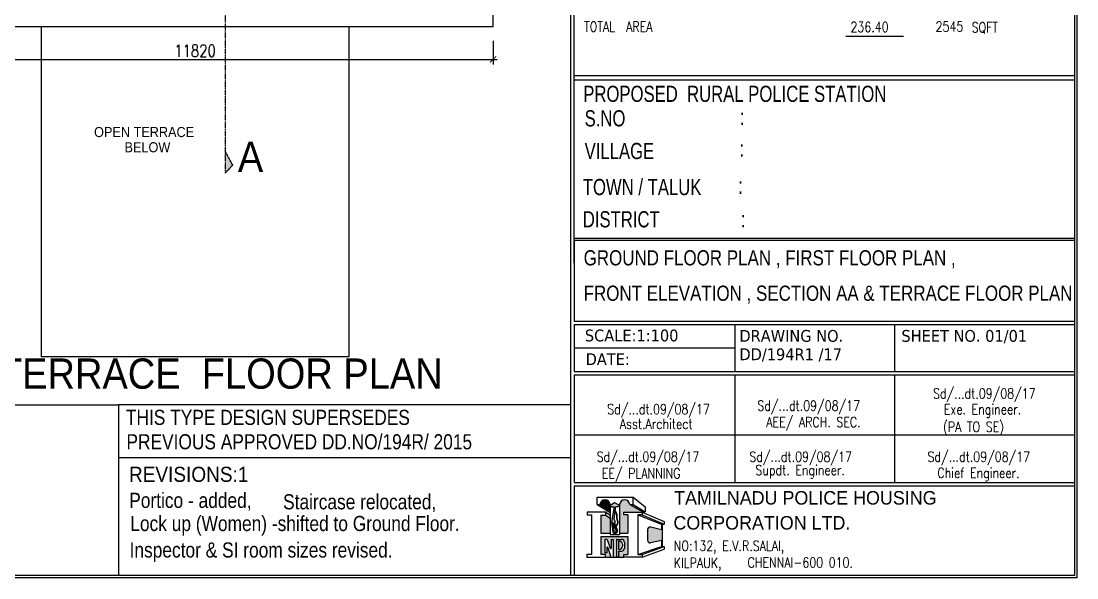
# Model space of a CAD drawing. Header units: millimetres. Extents: x 12977220 to 13113408, y -169657 to -55898.
# Drawn here: x 13014404 to 13035342, y -97083 to -86037 of the extents above; entities that cross this region are included whole.
import ezdxf

# ---------------------------------------------------------------- set-up
doc = ezdxf.new("R2010")
doc.units = ezdxf.units.MM
doc.header["$LTSCALE"] = 3
doc.header["$PDMODE"] = 66
doc.linetypes.add('CENTER2', pattern=[1.125, 0.75, -0.125, 0.125, -0.125])
for name, color, linetype in [('CENTER', 40, 'CENTER2'), ('door', 151, 'Continuous'), ('text', 33, 'Continuous'), ('TITLE', 13, 'Continuous'), ('WALL', 7, 'Continuous')]:
    doc.layers.add(name, color=color, linetype=linetype)
doc.styles.add('ARIAL', font='ARIALN.TTF', dxfattribs={"width": 0.8})
doc.styles.add('m', font='MICROSS.TTF', dxfattribs={"width": 0.9, "height": 350})
doc.styles.get("Standard").update_dxf_attribs({"font": 'ARIALBD.TTF', "height": 4.5})
doc.styles.add('STYLE1', font='romans.shx', dxfattribs={"width": 0.8})
doc.styles.add('style10', font='MICROSS.TTF', dxfattribs={"width": 0.8, "height": 150})
doc.styles.add('style6', font='romans.shx', dxfattribs={"width": 0.8})
doc.styles.add('text3', font='verdana.TTF', dxfattribs={"width": 0.9, "height": 1.3})
doc.dimstyles.new('ISO-25', dxfattribs={"dimtxt": 2.5, "dimasz": 2.5, "dimexe": 1.25, "dimexo": 0.625, "dimtad": 1, "dimtxsty": 'Standard', "dimcen": 2.5, "dimadec": 0, "dimazin": 0, "dimtfac": 1, "dimtmove": 0, "dimatfit": 3, "dimfxl": 1, "dimarcsym": 0})

# ---------------------------------------------------------------- blocks, each defined once
blk = doc.blocks.new('Logo')
for points in [[(277.93, 34.5), (277.93, 35.54, 0.933082), (276.26, 35.54)], [(278.78, 35.11), (278.65, 35.11), (278.63, 34.86), (278.76, 34.83)], [(284.65, 31.81, 0.490415), (284.11, 31.4), (284.11, 29.63, 0.479267), (284.64, 29.21), (286.42, 29.6), (286.42, 28.61), (286.57, 28.61), (286.57, 32.22), (286.42, 32.28), (286.42, 31.36)]]:
    blk.add_hatch(color=256).paths.add_polyline_path(points)
h = blk.add_hatch(color=256)
h.paths.add_polyline_path([(281.18, 35.54, 0.933082), (279.5, 35.54), (279.5, 30.78), (280.88, 30.78), (280.88, 33.85), (280.22, 33.85), (280.22, 34.27), (283.23, 34.27), (283.43, 34.19), (283.48, 34.3)])
h.paths.add_polyline_path([(277.93, 33.28), (277.24, 33.77), (276.43, 33.77), (276.43, 30.78), (277.93, 30.78)])
h = blk.add_hatch(color=256)
h.paths.add_polyline_path([(278.74, 35.8, 0.266001), (278.5, 35.78), (277.93, 35.41), (277.93, 35.26), (278.11, 35.25), (278.14, 35.14), (278.56, 35.14), (278.56, 35.11), (278.87, 35.11), (278.88, 35.14), (279.29, 35.14), (279.31, 35.26), (279.5, 35.27), (279.5, 35.43)])
h.paths.add_polyline_path([(278.16, 32.62), (278.4, 30.95, 0.515742), (278.77, 30.76), (279.03, 30.9, 0.377912), (279.15, 31.21), (278.69, 32.47, 0.46565), (278.54, 33.1), (278.78, 34.82), (278.58, 34.87)])
h.paths.add_polyline_path([(278.45, 32.48), (278.96, 31.21, -0.383339), (278.9, 31.05), (278.76, 30.97, -0.525535), (278.57, 31.07), (278.4, 32.47, -0.878606)], flags=16)
h = blk.add_hatch(color=256)
h.paths.add_polyline_path([(280.88, 30.24), (276.43, 30.24), (276.43, 27.3), (277.16, 27.3), (277.16, 26.84), (280.2, 26.84), (280.2, 27.3), (280.88, 27.3)])
h.paths.add_polyline_path([(280.3, 29.27), (280.3, 28.35, -0.414214), (279.8, 27.85), (279.41, 27.85, 0.414214), (279.31, 27.75), (279.31, 26.96, -0.414214), (279.21, 26.86), (279.09, 26.86, -0.414214), (278.99, 26.96), (278.99, 29.67, -0.414214), (279.09, 29.77), (279.26, 29.77), (279.8, 29.77, -0.414214)], flags=16)
h.paths.add_polyline_path([(279.97, 28.99), (279.97, 28.63, -0.414214), (279.47, 28.13), (279.41, 28.13, -0.414214), (279.31, 28.23), (279.31, 29.39, -0.414214), (279.41, 29.49), (279.47, 29.49, -0.414214)], flags=0)
h.paths.add_polyline_path([(278.47, 29.77), (278.47, 26.84), (278.04, 26.84), (277.54, 28.43, 0.842453), (277.39, 28.4), (277.39, 27.54), (277.04, 27.54), (277.04, 29.77), (277.47, 29.77), (277.97, 28.32, 0.845688), (278.12, 28.34), (278.12, 29.77)], flags=16)
for p, q in [((275.79, 36.78), (281.73, 36.78)), ((275.79, 35.54), (275.79, 36.78)), ((281.73, 36.78), (283.72, 35.15)), ((281.73, 35.54), (281.73, 36.78)), ((275.79, 35.54), (277.93, 34.21)), ((275.79, 35.54), (276.26, 35.54)), ((276.26, 35.54), (277.93, 34.5)), ((277.93, 35.41), (278.5, 35.78)), ((277.93, 35.54), (277.93, 30.58)), ((277.93, 35.26), (278.11, 35.25)), ((278.11, 35.25), (278.14, 35.14)), ((278.14, 35.14), (278.56, 35.14)), ((278.56, 35.14), (278.56, 35.11)), ((278.56, 35.11), (278.87, 35.11)), ((278.65, 35.11), (278.63, 34.86)), ((278.74, 35.8), (279.5, 35.43)), ((278.78, 35.11), (278.76, 34.83)), ((278.87, 35.11), (278.88, 35.14)), ((279.29, 35.14), (278.88, 35.14)), ((279.31, 35.26), (279.29, 35.14)), ((279.5, 35.27), (279.31, 35.26)), ((279.5, 35.54), (279.5, 30.58)), ((281.18, 35.54), (281.73, 35.54)), ((281.18, 35.54), (283.48, 34.3)), ((281.73, 35.54), (283.72, 34.33)), ((283.72, 35.15), (283.72, 34.33)), ((277.24, 34.27), (274.13, 34.27)), ((274.13, 34.27), (274.13, 33.85)), ((274.13, 33.85), (274.85, 33.85)), ((274.85, 33.85), (274.85, 27.3)), ((276.43, 33.77), (276.43, 30.78)), ((276.43, 33.77), (277.24, 33.77)), ((277.24, 34.27), (277.93, 33.79)), ((277.24, 33.77), (277.24, 34.27)), ((277.24, 33.77), (277.93, 33.28)), ((278.58, 34.87), (278.16, 32.62)), ((278.78, 34.82), (278.54, 33.1)), ((278.58, 34.87), (278.78, 34.82)), ((278.84, 34.35), (278.74, 34.59)), ((278.85, 34.35), (278.75, 34.59)), ((278.85, 34.35), (278.75, 34.59)), ((278.86, 34.35), (278.76, 34.59)), ((278.86, 34.35), (278.76, 34.59)), ((278.87, 34.36), (278.77, 34.6)), ((278.88, 34.36), (278.78, 34.6)), ((280.22, 33.85), (280.22, 34.27)), ((280.22, 34.27), (283.23, 34.27)), ((280.88, 33.85), (280.22, 33.85)), ((280.88, 33.85), (280.88, 30.78)), ((282.51, 33.85), (286.57, 32.22)), ((282.51, 33.85), (282.51, 27.3)), ((283.23, 33.85), (282.51, 33.85)), ((283.23, 34.27), (286.85, 32.75)), ((283.23, 34.27), (283.23, 33.85)), ((283.23, 33.85), (286.85, 32.28)), ((283.48, 34.3), (283.43, 34.19)), ((283.48, 34.3), (283.72, 34.33)), ((278.16, 32.62), (278.4, 30.95)), ((278.4, 32.47), (278.57, 31.07)), ((278.45, 32.48), (278.96, 31.21)), ((278.69, 32.47), (279.15, 31.21)), ((286.42, 31.36), (284.65, 31.81)), ((286.42, 32.26), (286.42, 31.36)), ((286.57, 32.22), (286.85, 32.28)), ((286.57, 32.22), (286.57, 28.61)), ((286.85, 32.75), (286.85, 32.28)), ((276.43, 30.78), (277.93, 30.78)), ((276.43, 30.24), (280.88, 30.24)), ((276.43, 30.24), (276.43, 27.3)), ((277.47, 29.77), (277.04, 29.77)), ((277.04, 29.77), (277.04, 27.54)), ((277.47, 29.77), (277.97, 28.32)), ((277.93, 30.58), (279.5, 30.58)), ((278.12, 29.77), (278.47, 29.77)), ((278.12, 29.77), (278.12, 28.34)), ((278.47, 29.77), (278.47, 26.84)), ((278.76, 30.97), (278.9, 31.05)), ((278.77, 30.76), (279.03, 30.9)), ((278.99, 29.67), (278.99, 26.96)), ((279.09, 29.77), (279.26, 29.77)), ((279.26, 29.77), (279.8, 29.77)), ((279.5, 30.78), (280.88, 30.78)), ((280.88, 30.24), (280.88, 27.3)), ((284.11, 31.4), (284.11, 29.63)), ((277.39, 28.4), (277.39, 27.54)), ((277.54, 28.43), (278.04, 26.84)), ((279.31, 29.39), (279.31, 28.23)), ((279.41, 29.49), (279.47, 29.49)), ((279.41, 28.13), (279.47, 28.13)), ((279.97, 28.99), (279.97, 28.63)), ((280.3, 29.27), (280.3, 28.35)), ((282.51, 27.3), (286.42, 28.61)), ((283.25, 27.3), (286.88, 28.61)), ((283.25, 26.84), (286.88, 28.16)), ((286.42, 29.6), (284.64, 29.21)), ((286.42, 29.6), (286.42, 28.61)), ((286.42, 28.61), (286.88, 28.61)), ((286.88, 28.61), (286.88, 28.16)), ((274.85, 27.3), (274.11, 27.3)), ((274.11, 27.3), (274.11, 26.84)), ((274.11, 26.84), (277.16, 26.84)), ((277.16, 27.3), (276.43, 27.3)), ((277.39, 27.54), (277.04, 27.54)), ((277.16, 26.84), (277.16, 27.3)), ((277.16, 26.84), (280.2, 26.84)), ((278.04, 26.84), (278.47, 26.84)), ((279.09, 26.86), (279.21, 26.86)), ((279.31, 27.75), (279.31, 26.96)), ((279.41, 27.85), (279.8, 27.85)), ((280.2, 26.84), (280.2, 27.3)), ((280.2, 27.3), (280.88, 27.3)), ((283.25, 26.84), (280.2, 26.84)), ((282.51, 27.3), (283.25, 27.3)), ((283.25, 27.3), (283.25, 26.84))]:
    blk.add_line(p, q)
for centre, radius, start, end in [((277.1, 35.48), 0.84, 3.9653, 176.0347), ((278.63, 35.57), 0.25, 63.8118, 123.3949), ((280.34, 35.48), 0.84, 3.9653, 176.0347), ((278.42, 32.47), 0.0258, 21.9871, 187.198), ((278.35, 32.72), 0.425, 323.2695, 63.1457), ((284.54, 31.4), 0.43, 75.5039, 180), ((278.65, 30.99), 0.25, 188.257, 297.3852), ((278.7, 31.08), 0.125, 187.198, 298.0919), ((278.84, 31.16), 0.125, 298.0919, 21.9871), ((279.09, 29.67), 0.1, 90, 180), ((278.92, 31.12), 0.25, 297.3852, 20.1939), ((279.8, 29.27), 0.5, 0, 90), ((277.47, 28.4), 0.075, 18.9584, 179.4086), ((278.04, 28.34), 0.075, 199.1167, 0), ((279.41, 29.39), 0.1, 90, 180), ((279.41, 28.23), 0.1, 180, 270), ((279.47, 28.99), 0.5, 360, 90), ((279.47, 28.63), 0.5, 270, 360), ((279.8, 28.35), 0.5, 270, 0), ((284.54, 29.63), 0.43, 180, 282.4275), ((279.09, 26.96), 0.1, 180, 270), ((279.21, 26.96), 0.1, 270, 0), ((279.41, 27.75), 0.1, 90, 180)]:
    blk.add_arc(centre, radius, start, end)
for points, knots in [([(278.84, 34.35), (278.89, 34.24), (278.93, 34.14), (278.99, 33.94), (279.01, 33.84), (279.01, 33.64), (279.01, 33.54), (279.01, 33.35), (279.01, 33.26), (279.07, 32.98), (279.18, 32.81), (279.19, 32.48), (279.11, 32.31), (278.97, 32.08), (278.92, 32.02), (278.87, 31.95)], [0, 0, 0, 0, 0.334655, 0.334655, 0.634053, 0.634053, 0.933451, 0.933451, 1.207949, 1.207949, 1.756946, 1.756946, 2.305942, 2.305942, 2.519, 2.519, 2.519, 2.519]), ([(278.84, 34.35), (278.89, 34.24), (278.93, 34.14), (278.99, 33.94), (279.01, 33.84), (279.01, 33.64), (279.01, 33.54), (279.01, 33.35), (279.01, 33.26), (279.07, 32.98), (279.18, 32.81), (279.19, 32.48), (279.11, 32.31), (278.97, 32.08), (278.92, 32.02), (278.87, 31.95)], [0, 0, 0, 0, 0.334655, 0.334655, 0.634053, 0.634053, 0.933451, 0.933451, 1.207949, 1.207949, 1.756946, 1.756946, 2.305942, 2.305942, 2.519, 2.519, 2.519, 2.519]), ([(278.85, 34.35), (278.92, 34.19), (279.08, 33.8), (278.96, 33.21), (279.32, 32.58), (279.06, 32.2), (278.88, 31.95)], [0, 0, 0, 0, 0.511006, 1.265148, 1.70064, 2.519, 2.519, 2.519, 2.519]), ([(278.86, 34.35), (278.9, 34.25), (278.95, 34.15), (279.01, 33.94), (279.02, 33.85), (279.03, 33.65), (279.03, 33.55), (279.03, 33.36), (279.03, 33.26), (279.09, 32.99), (279.2, 32.82), (279.21, 32.47), (279.13, 32.3), (278.98, 32.06), (278.93, 32), (278.89, 31.94)], [0, 0, 0, 0, 0.334461, 0.334461, 0.630781, 0.630781, 0.927101, 0.927101, 1.205074, 1.205074, 1.76102, 1.76102, 2.316967, 2.316967, 2.519, 2.519, 2.519, 2.519]), ([(278.87, 34.36), (278.91, 34.25), (278.96, 34.15), (279.02, 33.94), (279.04, 33.83), (279.04, 33.61), (279.04, 33.5), (279.04, 33.29), (279.05, 33.2), (279.1, 33.02), (279.15, 32.92), (279.21, 32.75), (279.22, 32.67), (279.21, 32.5), (279.18, 32.42), (279.09, 32.2), (278.99, 32.07), (278.9, 31.93)], [0, 0, 0, 0, 0.333726, 0.333726, 0.66043, 0.66043, 0.987134, 0.987134, 1.275485, 1.275485, 1.563837, 1.563837, 1.824015, 1.824015, 2.084193, 2.084193, 2.519, 2.519, 2.519, 2.519]), ([(278.88, 34.36), (278.92, 34.26), (278.97, 34.15), (279.04, 33.92), (279.05, 33.79), (279.05, 33.52), (279.04, 33.39), (279.07, 33.19), (279.08, 33.11), (279.14, 32.96), (279.17, 32.88), (279.23, 32.71), (279.24, 32.61), (279.2, 32.43), (279.16, 32.34), (279.06, 32.14), (278.98, 32.03), (278.91, 31.93)], [0, 0, 0, 0, 0.332992, 0.332992, 0.722341, 0.722341, 1.11169, 1.11169, 1.355602, 1.355602, 1.599513, 1.599513, 1.886295, 1.886295, 2.173078, 2.173078, 2.519, 2.519, 2.519, 2.519])]:
    blk.add_open_spline(points, degree=3, knots=knots)
blk = doc.blocks.new('_ARCHTICK')
at = {"color": 0, "linetype": 'ByBlock', "const_width": 0.15}
blk.add_lwpolyline([(-0.5, -0.5), (0.5, 0.5)], dxfattribs=at)
blk = doc.blocks.new('*D205')
at = {"layer": 'Defpoints', "color": 0, "transparency": 16777216}
for p in [(13011944, -86427), (13023764, -86427), (13023764, -86796)]:
    blk.add_point(p, dxfattribs=at)
at = {"layer": 'WALL', "color": 8, "lineweight": -2, "transparency": 16777216}
for p, q in [((13011944, -86427), (13011944, -86896)), ((13023764, -86427), (13023764, -86896)), ((13011864, -86796), (13023844, -86796))]:
    blk.add_line(p, q, dxfattribs=at)
at = {"layer": 'WALL', "color": 8, "lineweight": -2, "transparency": 16777216, "xscale": 120, "yscale": 120, "zscale": 120, "rotation": 180}
blk.add_blockref('_ARCHTICK', (13011944, -86796), dxfattribs=at)
at = {"layer": 'WALL', "color": 8, "lineweight": -2, "transparency": 16777216, "xscale": 120, "yscale": 120, "zscale": 120}
blk.add_blockref('_ARCHTICK', (13023764, -86796), dxfattribs=at)
at = {"layer": 'WALL', "color": 6, "transparency": 16777216, "insert": (13017854, -86626), "char_height": 240, "attachment_point": 5, "style": 'STYLE1'}
blk.add_mtext('11820', dxfattribs=at)

msp = doc.modelspace()

# ---------------------------------------------------------------- hatches: boundary and pattern name
at = {"layer": 'text'}
msp.add_hatch(color=256, dxfattribs=at).paths.add_polyline_path([(13018448.2, -88619.3), (13018596.9, -88897.3), (13018448.2, -89056.2)])

# ---------------------------------------------------------------- linework, layer by layer
at = {"layer": 'CENTER', "color": 2}
msp.add_line((13018448.2, -83466.3), (13018448.2, -89056.2), dxfattribs=at)
msp.add_lwpolyline([(13018448.2, -88619.3), (13018596.9, -88897.3), (13018448.2, -89056.2)], dxfattribs=at)
at = {"layer": 'door', "color": 5}
for p, q in [((13023764, -86145.3), (13023764, -82960.3)), ((13011944, -86145.3), (13023764, -86145.3))]:
    msp.add_line(p, q, dxfattribs=at)
at = {"layer": 'text', "ltscale": 0.15}
msp.add_line((13030757.8, -86337.1), (13031903.5, -86337.1), dxfattribs=at)
at = {"layer": 'text', "color": 1, "linetype": 'Continuous', "lineweight": -2, "ltscale": 25}
msp.add_line((13031730.4, -92986), (13031730.4, -92055.4), dxfattribs=at)
at = {"layer": 'WALL', "color": 1}
for p, q in [((13025297.2, -56123), (13025297.2, -90839.4)), ((13025365, -56123), (13025365, -90839.4)), ((13025365, -87118.5), (13035292.5, -87118.5)), ((13025365, -87202), (13035292.5, -87202)), ((13025297.2, -90344.2), (13025297.2, -97033.1)), ((13025369.7, -90344.2), (13035292.5, -90344.2)), ((13025369.7, -90384.3), (13035292.5, -90384.3)), ((13025369.7, -90384.3), (13025369.7, -91988.6)), ((13025297.2, -92055.4), (13025297.2, -97033.1)), ((13025369.7, -91988.6), (13035292.5, -91988.6)), ((13025369.7, -92055.4), (13035292.5, -92055.4)), ((13025369.7, -92055.4), (13025369.7, -92986)), ((13028557.9, -92055.4), (13028557.9, -92986)), ((13025364.1, -92517.6), (13028557.9, -92517.6)), ((13025369.7, -92986), (13035292.5, -92986)), ((13025369.7, -93052.8), (13035292.5, -93052.8)), ((13025369.7, -93052.8), (13025369.7, -95187.6)), ((13031730.4, -95187.6), (13031730.4, -93052.8)), ((13008169.9, -93647), (13016338.5, -93647)), ((13016338.5, -93647), (13016338.5, -97033.1)), ((13025297.2, -93647), (13016338.5, -93647)), ((13025369.7, -94245.2), (13035292.5, -94245.2)), ((13025297.2, -94703), (13016338.5, -94703)), ((13025369.7, -95187.6), (13035292.5, -95187.6)), ((13025369.7, -95254.4), (13035292.5, -95254.4)), ((13025369.7, -95254.4), (13025369.7, -97033.1))]:
    msp.add_line(p, q, dxfattribs=at)
at = {"layer": 'WALL', "color": 8, "ltscale": 0.15}
for p, q in [((13014804, -86141.1), (13014804, -92695.3)), ((13020904, -86145.3), (13020904, -92695.3)), ((13020904, -92695.3), (13014804, -92695.3))]:
    msp.add_line(p, q, dxfattribs=at)
at = {"layer": 'WALL', "color": 2}
msp.add_lwpolyline([(13035342, -56073.5), (13035342, -97082.6), (12977220.4, -97082.6), (12977220.4, -56073.5)], close=True, dxfattribs=at)
msp.add_lwpolyline([(13009356.7, -97033.1), (12977269.8, -97033.1), (12977269.8, -56123), (13035292.5, -56123), (13035292.5, -97033.1), (13009356.7, -97033.1)], dxfattribs=at)
at = {"layer": 'WALL', "color": 1}
msp.add_lwpolyline([(13028557.9, -93052.8), (13028557.9, -95187.6)], dxfattribs=at)

# ---------------------------------------------------------------- block references
at = {"layer": 'TITLE', "color": 5, "xscale": 119.9651747606695, "yscale": 119.9651747673051, "zscale": 119.9651747659206}
msp.add_blockref('Logo', (12992742.2, -99890.9), dxfattribs=at)

# ---------------------------------------------------------------- texts
at = {"layer": 'text', "width": 0.9}
for s, height, style, p in [('PROPOSED  RURAL POLICE STATION', 320.856, 'ARIAL', (13025553.1, -87640)), ('S.NO', 320.86, 'ARIAL', (13025580, -88125.7)), (': ', 320.86, 'ARIAL', (13028657.6, -88098.2)), ('OPEN TERRACE', 200, 'm', (13015851.7, -88337.8)), ('BELOW', 200, 'm', (13016455.3, -88639.9)), ('A', 600, 'm', (13018702.1, -89029)), ('VILLAGE', 320.86, 'ARIAL', (13025580, -88774.2)), (': ', 320.86, 'ARIAL', (13028652.7, -88725)), ('TOWN / TALUK', 320.856, 'ARIAL', (13025543.3, -89489.3)), ('  :  ', 320.86, 'ARIAL', (13028439.7, -89463.8)), ('DISTRICT', 320.86, 'ARIAL', (13025543.3, -90128.7)), (':  ', 320.86, 'ARIAL', (13028678.7, -90128.7)), ('TERRACE  FLOOR PLAN', 600, 'm', (13013963.7, -93329.9)), ('REVISIONS:1 ', 300, 'm', (13016543.1, -95178))]:
    msp.add_text(s, height=height, dxfattribs=dict(at, style=style)).set_placement(p)
at = {"layer": 'text', "color": 6, "style": 'style10'}
for s, height, width, p in [('GROUND FLOOR PLAN , FIRST FLOOR PLAN , ', 300.832, 0.8, (13025560.2, -90883.3)), ('FRONT ELEVATION , SECTION AA & TERRACE FLOOR PLAN', 300.832, 0.8, (13025560.2, -91585.5)), ('TAMILNADU POLICE HOUSING', 267.406, 0.95, (13027354.8, -95628)), ('CORPORATION LTD.', 267.406, 0.95, (13027340.6, -96123.3))]:
    msp.add_text(s, height=height, dxfattribs=dict(at, width=width)).set_placement(p)
at = {"layer": 'text', "style": 'ARIAL'}
for s, p in [('THIS TYPE DESIGN SUPERSEDES', (13016481.6, -94048)), ('PREVIOUS APPROVED DD.NO/194R/ 2015', (13016492.7, -94531.8)), (' Portico - added,', (13016452.9, -95694.3)), (' Staircase relocated, ', (13019504.4, -95722.4)), ('Lock up (Women) -shifted to Ground Floor.  ', (13016569.4, -96153.3)), ('Inspector & SI room sizes revised.', (13016555.7, -96678.5))]:
    msp.add_text(s, height=300, dxfattribs=at).set_placement(p)
at = {"layer": 'TITLE', "color": 6, "style": 'style6', "width": 0.8}
for s, height, p in [('TOTAL  AREA       ', 200.555, (13025570.9, -86247.5)), ('236.40', 200.55, (13030851.8, -86253.7)), ('2545', 200.55, (13032539.9, -86244.3)), ('SQFT', 200.55, (13033255, -86261.2)), ('Sd/...dt.09/08/17', 200.555, (13032488.9, -93525.6)), ('Sd/...dt.09/08/17', 200.555, (13029006.5, -93766.9)), ('Sd/...dt.09/08/17', 200.555, (13026028.3, -93836.9)), ('Exe. Engineer.', 200.555, (13032703.6, -93838.7)), ('Asst.Architect', 200.555, (13026278.3, -94126.9)), ('AEE/ ARCH. SEC.', 200.555, (13029182.7, -94091.6)), ('(PA TO SE)', 200.55, (13032687.7, -94187.1)), ('Sd/...dt.09/08/17', 200.555, (13025818.3, -94779.2)), ('Sd/...dt.09/08/17', 200.555, (13028846.5, -94779.2)), ('Sd/...dt.09/08/17', 200.555, (13032378.9, -94779.2)), ('Supdt. Engineer.  ', 200.555, (13028966.9, -95044.2)), ('EE/ PLANNING', 200.555, (13025920.3, -95108.7)), ('Chief Engineer.', 200.555, (13032575.4, -95099.8)), ('NO:132, E.V.R.SALAI,', 200.555, (13027346.1, -96545.9)), ('KILPAUK, ', 200.55, (13027346.1, -96883.1)), ('CHENNAI-600 010.', 200.555, (13028811.3, -96878.2))]:
    msp.add_text(s, height=height, dxfattribs=at).set_placement(p)
at = {"layer": 'TITLE', "color": 6, "width": 3221.477, "attachment_point": 1, "style": 'text3'}
for s, insert, char_height in [('SCALE:1:100', (13025584.4, -92156.2), 233.981), ('DRAWING NO.', (13028649, -92164.8), 233.981), ('\\A1;SHEET NO. {\\H1x;01/01}', (13031861.9, -92164.8), 233.981), ('DD/194R1 /17', (13028649, -92529.6), 233.981), ('DATE:', (13025599.6, -92626.6), 233.98)]:
    msp.add_mtext(s, dxfattribs=dict(at, insert=insert, char_height=char_height))

# ---------------------------------------------------------------- dimensions: what is measured, and where the dimension line sits
at = {"layer": 'WALL'}
dim = msp.add_linear_dim(base=(13023764, -86795.9), p1=(13011944, -86427.2), p2=(13023764, -86427.2), dimstyle='ISO-25', override={"dimscale": 80, "dimtxt": 3, "dimasz": 1.5, "dimexo": 0, "dimdec": 0, "dimtxsty": 'STYLE1', "dimblk1": 'ARCHTICK', "dimblk2": 'ARCHTICK', "dimsah": 1, "dimdle": 1, "dimclrd": 8, "dimclre": 8, "dimclrt": 6, "dimtdec": 0, "dimtmove": 1}, dxfattribs=at)
dim.commit()
dim.dimension.update_dxf_attribs({"geometry": '*D205', "text_midpoint": (13017854, -86625.9)})

doc.saveas('drawing.dxf')
